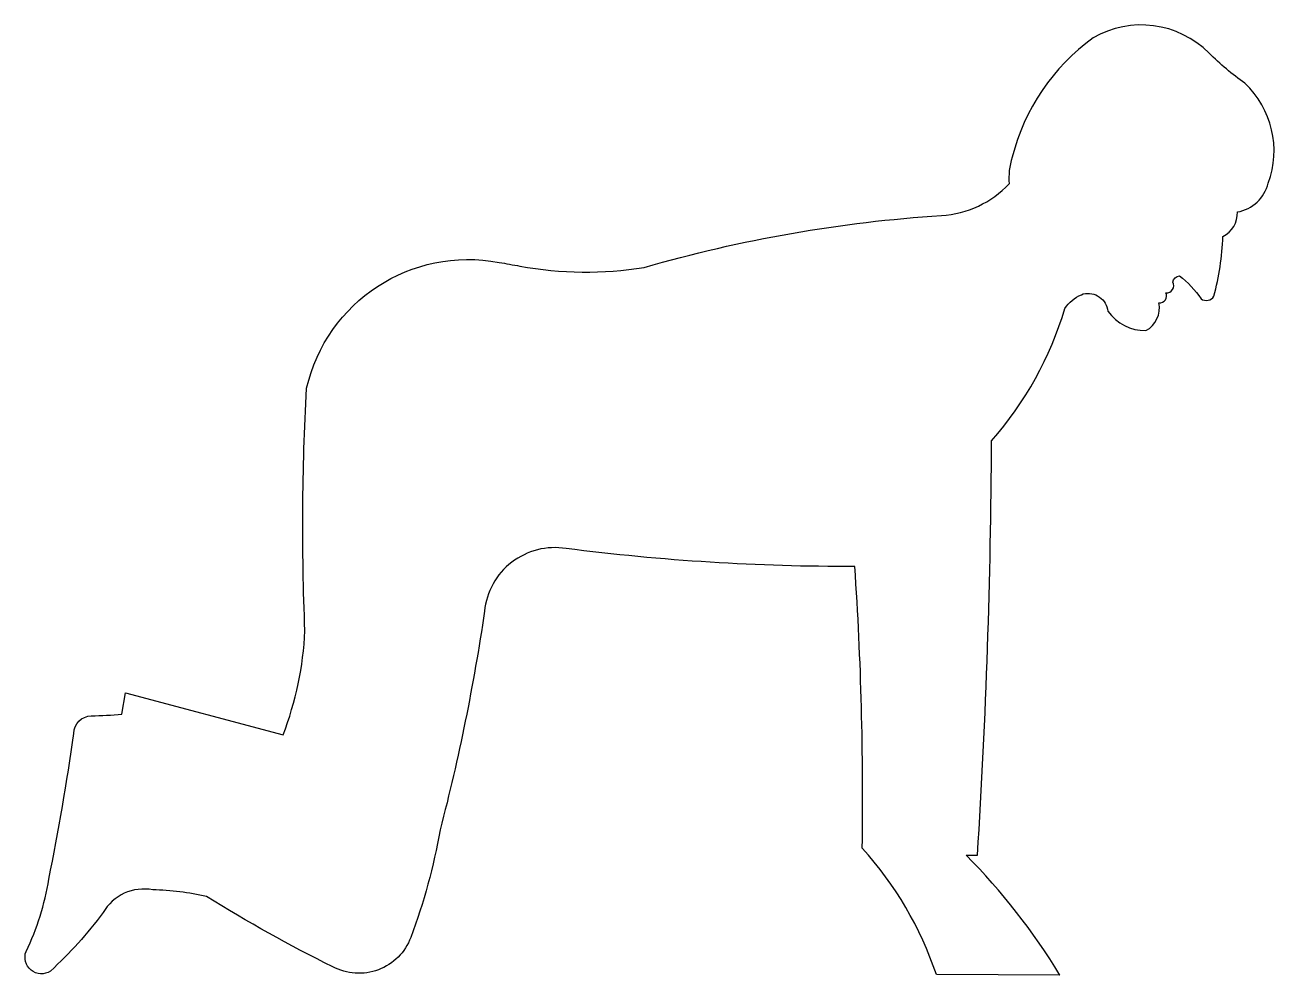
# Model space of a CAD drawing. Extents: x 7.61 to 8.62, y 14.29 to 15.06.
import ezdxf

# ---------------------------------------------------------------- set-up
doc = ezdxf.new("R2010")
doc.units = 0
doc.layers.get('0').update_dxf_attribs({"linetype": 'CONTINUOUS'})
doc.layers.add('CONTORXXNP----00', color=255, linetype='CONTINUOUS')

msp = doc.modelspace()

# ---------------------------------------------------------------- linework, layer by layer
at = {"color": 0}
for points in [[(8.4449, 14.2948, 0.058431), (8.369, 14.3918), (8.3782, 14.3918, 0.014347), (8.3896, 14.7275, 0.108604), (8.449, 14.8346, -0.1458), (8.4623, 14.8457), (8.4639, 14.8463, -0.448871), (8.4838, 14.8324, 0.243267), (8.5145, 14.8166, 0.326181), (8.5251, 14.8392, 0.617623), (8.5307, 14.8472, 0.616265), (8.5363, 14.8559, -0.333153), (8.5417, 14.861, -0.083389), (8.5592, 14.8424, 0.424487), (8.5697, 14.8444, 0.052606), (8.5769, 14.8928, 0.293756), (8.5887, 14.9127, 0.296922), (8.6136, 14.936, 0.300563), (8.5948, 15.017, -0.045146), (8.5657, 15.0413, 0.341699), (8.4718, 15.0536, 0.17758), (8.4064, 14.957, 0.109109), (8.4039, 14.9355)], [(8.0077, 14.8689, 0.084901), (8.1083, 14.8678, -0.054781), (8.349, 14.9098, 0.189619), (8.4039, 14.9355, 4.113152)], [(7.7539, 14.3584, 0.047185), (7.7104, 14.3638, 0.316894), (7.6701, 14.3454, -0.048309), (7.6275, 14.298, -0.728207), (7.6078, 14.3139, 0.072969), (7.6262, 14.3724, 0.015528), (7.6464, 14.4904, -0.399542), (7.6606, 14.5047, 0.01288), (7.6854, 14.506), (7.6883, 14.5232), (7.8159, 14.4892, 0.080383), (7.8336, 14.5736, -0.024537), (7.835, 14.7699, -0.403292), (7.9909, 14.8719, 0.003716), (8.0077, 14.8689, 0.144058)], [(8.4449, 14.2948), (8.3449, 14.2952, 0.102112), (8.2849, 14.3976, 0.020407), (8.2789, 14.6256, -0.032621), (8.045, 14.6402, 0.43136), (7.979, 14.5894, -0.02725), (7.9431, 14.4124, -0.045662), (7.9193, 14.3253, -0.453719), (7.8561, 14.3015, -0.024149), (7.7539, 14.3584, -1.197903)]]:
    msp.add_lwpolyline(points, format="xyb", dxfattribs=at)
at = {"layer": 'CONTORXXNP----00'}
for points in [[(8.4449, 14.2948, 0.058431), (8.369, 14.3918), (8.3782, 14.3918, 0.014347), (8.3896, 14.7275, 0.108604), (8.449, 14.8346, -0.1458), (8.4623, 14.8457), (8.4639, 14.8463, -0.448871), (8.4838, 14.8324, 0.243267), (8.5145, 14.8166, 0.326181), (8.5251, 14.8392, 0.617623), (8.5307, 14.8472, 0.616265), (8.5363, 14.8559, -0.333153), (8.5417, 14.861, -0.083389), (8.5592, 14.8424, 0.424487), (8.5697, 14.8444, 0.052606), (8.5769, 14.8928, 0.293756), (8.5887, 14.9127, 0.296922), (8.6136, 14.936, 0.300563), (8.5948, 15.017, -0.045146), (8.5657, 15.0413, 0.341699), (8.4718, 15.0536, 0.17758), (8.4064, 14.957, 0.109109), (8.4039, 14.9355)], [(8.0077, 14.8689, 0.084901), (8.1083, 14.8678, -0.054781), (8.349, 14.9098, 0.189619), (8.4039, 14.9355, 4.113152)], [(7.7539, 14.3584, 0.047185), (7.7104, 14.3638, 0.316894), (7.6701, 14.3454, -0.048309), (7.6275, 14.298, -0.728207), (7.6078, 14.3139, 0.072969), (7.6262, 14.3724, 0.015528), (7.6464, 14.4904, -0.399542), (7.6606, 14.5047, 0.01288), (7.6854, 14.506), (7.6883, 14.5232), (7.8159, 14.4892, 0.080383), (7.8336, 14.5736, -0.024537), (7.835, 14.7699, -0.403292), (7.9909, 14.8719, 0.003716), (8.0077, 14.8689, 0.144058)], [(8.4449, 14.2948), (8.3449, 14.2952, 0.102112), (8.2849, 14.3976, 0.020407), (8.2789, 14.6256, -0.032621), (8.045, 14.6402, 0.43136), (7.979, 14.5894, -0.02725), (7.9431, 14.4124, -0.045662), (7.9193, 14.3253, -0.453719), (7.8561, 14.3015, -0.024149), (7.7539, 14.3584, -1.197903)]]:
    msp.add_lwpolyline(points, format="xyb", dxfattribs=at)

doc.saveas('drawing.dxf')
